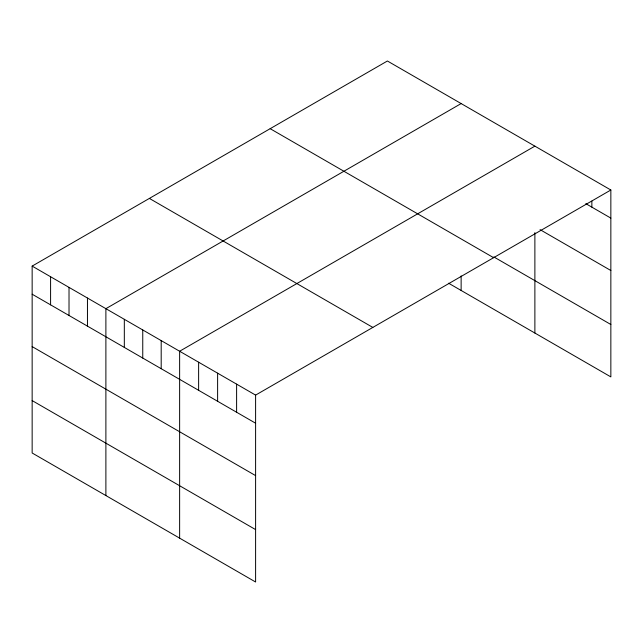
<?xml version="1.0" encoding="UTF-8"?>
<svg xmlns="http://www.w3.org/2000/svg" width="643" height="643" viewBox="0 0 643 643"><rect width="100%" height="100%" fill="white"/><g stroke="black" fill="none" stroke-linecap="round" stroke-linejoin="round"><path stroke-width="0.96" d="M32.15 266.098L255.601 395.107L255.601 582.003L32.15 452.993L32.15 266.098L387.399 60.997L610.85 190.006L610.85 376.902L448.573 283.209M461.135 103.571L105.886 308.672L105.886 495.568M534.88 146.146L179.63 351.247L179.63 538.135M255.601 395.107L610.85 190.006M585.813 203.654L610.85 218.106M540.056 229.639L610.85 270.51M493.816 256.927L610.85 324.498M270.164 128.68L493.615 257.69M149.385 198.422L372.836 327.424M32.15 294.205L255.601 423.207M32.15 346.601L255.601 475.611M32.15 400.589L255.601 529.599M591.857 201.122L591.857 207.142M534.88 232.645L534.88 333.034M461.135 275.911L461.135 290.467M236.608 384.144L236.608 412.243M217.615 373.181L217.615 401.28M198.623 362.21L198.623 390.309M161.192 340.605L161.192 368.704M142.754 329.963L142.754 358.063M124.324 319.314L124.324 347.421M87.456 298.031L87.456 326.13M69.018 287.389L69.018 315.488M50.588 276.747L50.588 304.846"/></g></svg>
